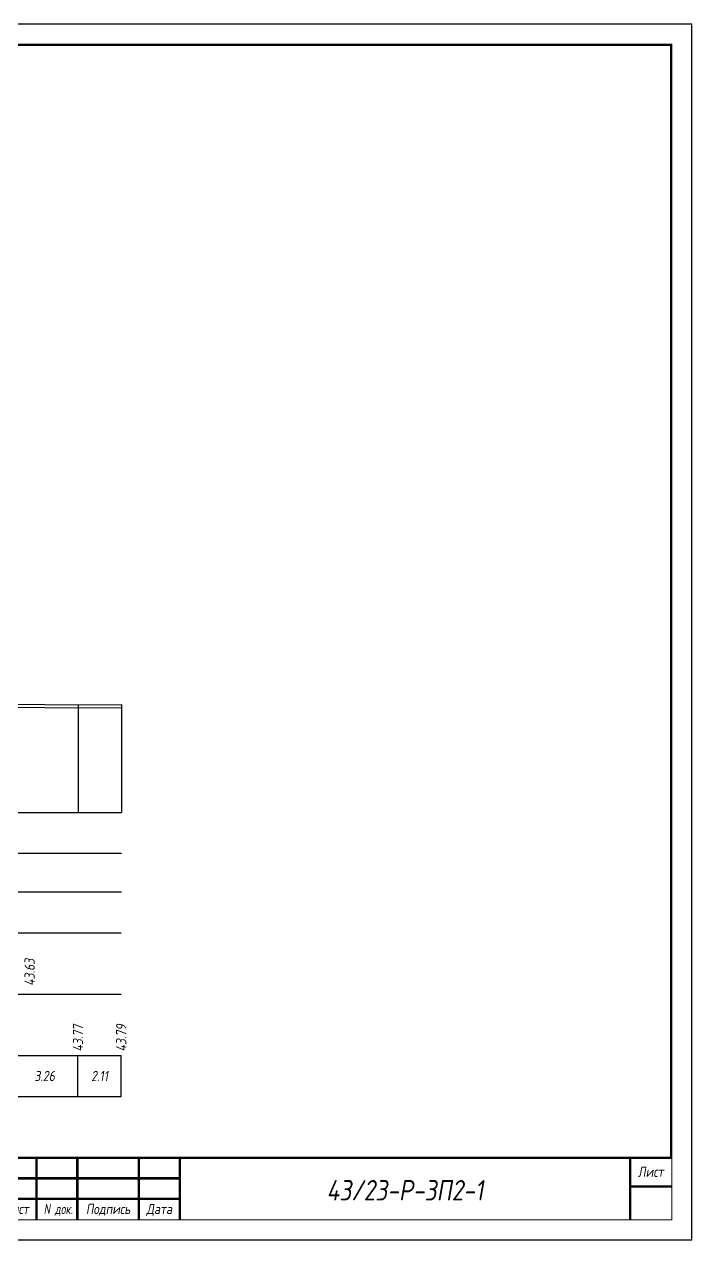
# Model space of a CAD drawing. Extents: x -717 to 1451, y -133302 to 233.
# Drawn here: x 227 to 389.9, y -87866.4 to -87569.4 of the extents above; entities that cross this region are included whole.
import ezdxf
from ezdxf.enums import TextEntityAlignment as Align

# ---------------------------------------------------------------- set-up
doc = ezdxf.new("R2010")
doc.units = 0
for name, color, linetype in [('Зарамочное оформление', 7, 'Continuous'), ('Код_510', 7, 'Continuous'), ('Код_516', 1, 'Continuous'), ('Таблица', 7, 'Continuous'), ('Черный поперечник', 3, 'Continuous')]:
    doc.layers.add(name, color=color, linetype=linetype)
doc.layers.add('Контур_2570', color=7, linetype='Continuous', true_color=0x80ff00)
doc.styles.add('М', font='romand.shx', dxfattribs={"width": 0.8, "oblique": 10, "height": 2.5})

# ---------------------------------------------------------------- blocks, each defined once
blk = doc.blocks.new('Штамп')
at = {"linetype": 'Continuous'}
blk.add_wipeout([(199.95, -411.25), (384.95, -411.25), (384.95, -426.25), (199.95, -426.25)], dxfattribs=at).dxf.layer = 'Зарамочное оформление'
at = {"layer": 'Зарамочное оформление', "linetype": 'Continuous', "lineweight": -3, "const_width": 0.6, "flags": 128}
for points in [[(199.95, -426.25), (199.95, -411.25), (384.95, -411.25)], [(209.95, -411.25), (209.95, -426.25)], [(219.95, -411.25), (219.95, -426.25)], [(229.95, -411.25), (229.95, -426.25)], [(239.95, -411.25), (239.95, -426.25)], [(254.95, -411.25), (254.95, -426.25)], [(264.95, -411.25), (264.95, -426.25)], [(374.95, -411.25), (374.95, -426.25)], [(199.95, -416.25), (264.95, -416.25)], [(374.95, -418.25), (384.95, -418.25)], [(199.95, -421.25), (264.95, -421.25)]]:
    blk.add_lwpolyline(points, dxfattribs=at)
at = {"linetype": 'Continuous', "insert": (319.95, -419.17), "char_height": 5, "width": 110, "attachment_point": 5, "style": 'М'}
blk.add_mtext('{\\Q10;\\W0.8;43/23-Р-ЗП2-1}', dxfattribs=at)
at = {"layer": 'Зарамочное оформление', "linetype": 'Continuous', "style": 'М', "oblique": 10}
for s, width, p in [('Лист', 0.8, (379.95, -414.66)), ('Изм.', 0.8, (204.95, -423.75)), ('Кол.уч.', 0.7, (214.95, -423.75)), ('Лист', 0.8, (224.95, -423.75)), ('N док.', 0.7, (235.28, -423.75)), ('Подпись', 0.8, (247.45, -423.75)), ('Дата', 0.8, (259.95, -423.75))]:
    blk.add_text(s, height=2.5, dxfattribs=dict(at, width=width)).set_placement(p, align=Align.MIDDLE_CENTER)
blk = doc.blocks.new('шифр')
blk.add_blockref('Штамп', (0, -87495))

msp = doc.modelspace()

# ---------------------------------------------------------------- linework, layer by layer
at = {"flags": 128}
msp.add_lwpolyline([(-30.054, -87866.421), (389.946, -87866.421), (389.946, -87569.421), (-30.054, -87569.421)], close=True, dxfattribs=at)
at = {"const_width": 0.6, "flags": 128}
msp.add_lwpolyline([(-10.054, -87861.421), (384.946, -87861.421), (384.946, -87574.421), (-10.054, -87574.421)], close=True, dxfattribs=at)
at = {"layer": 'Код_510'}
for p, q in [((240.107, -87831.421), (240.107, -87821.421)), ((250.667, -87831.421), (250.667, -87821.421))]:
    msp.add_line(p, q, dxfattribs=at)
at = {"layer": 'Контур_2570', "flags": 128}
msp.add_lwpolyline([(223.885, -87736.307), (240.162, -87736.438), (250.722, -87736.379)], dxfattribs=at)
at = {"layer": 'Таблица'}
for p, q in [((80, -87762), (250.722, -87762)), ((80, -87772), (250.722, -87772)), ((80, -87781.421), (250.722, -87781.421)), ((79.946, -87791.421), (250.667, -87791.421)), ((79.946, -87806.421), (250.667, -87806.421)), ((79.946, -87821.421), (250.667, -87821.421)), ((79.946, -87831.421), (250.667, -87831.421))]:
    msp.add_line(p, q, dxfattribs=at)
at = {"layer": 'Черный поперечник', "color": 7}
for p, q in [((240.162, -87735.688), (240.162, -87762)), ((250.722, -87735.629), (250.722, -87762))]:
    msp.add_line(p, q, dxfattribs=at)
at = {"layer": 'Черный поперечник', "flags": 128}
msp.add_lwpolyline([(223.885, -87735.557), (240.162, -87735.688), (250.722, -87735.629)], dxfattribs=at)

# ---------------------------------------------------------------- texts
at = {"linetype": 'Continuous', "style": 'М', "oblique": 10, "width": 0.8}
msp.add_text('287', height=2.5, dxfattribs=at).set_placement((380.312, -87857.509), align=Align.MIDDLE)
at = {"layer": 'Код_510', "style": 'М', "oblique": 10, "width": 0.8}
for s, p in [('43.77', (240.107, -87820.421)), ('43.79', (250.667, -87820.421))]:
    msp.add_text(s, height=2.5, rotation=90, dxfattribs=at).set_placement(p, align=Align.MIDDLE_LEFT)
for s, p in [('3.26', (231.969, -87826.421)), ('2.11', (245.387, -87826.421))]:
    msp.add_text(s, height=2.5, dxfattribs=at).set_placement(p, align=Align.MIDDLE_CENTER)
at = {"layer": 'Код_516', "style": 'М', "oblique": 10, "width": 0.8}
msp.add_text('43.63', height=2.5, rotation=90, dxfattribs=at).set_placement((228.291, -87804.371), align=Align.MIDDLE_LEFT)

# ---------------------------------------------------------------- next in the draw order: block references
msp.add_blockref('шифр', (0, 59.829))

doc.saveas('drawing.dxf')
